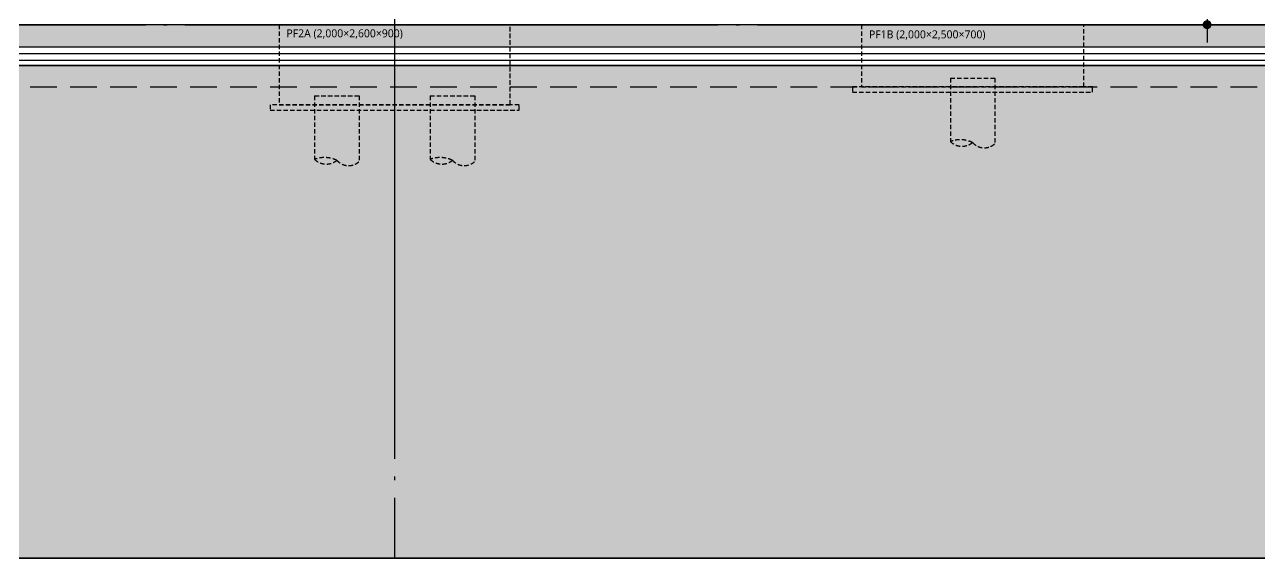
# Model space of a CAD drawing. Header units: millimetres. Extents: x 0 to 672800, y 0 to 118800.
# Drawn here: x 82339 to 96224, y 20444 to 26444 of the extents above; entities that cross this region are included whole.
import ezdxf
from ezdxf.enums import TextEntityAlignment as Align

# ---------------------------------------------------------------- set-up
doc = ezdxf.new("R2010")
doc.units = ezdxf.units.MM
doc.header["$LTSCALE"] = 200
for name, pattern in [('CEN-GAUN', [32.2, 30, -1, 0.2, -1]), ('CONTINOUS', [0]), ('HID1-GAUN', [2.25, 1.5, -0.75]), ('HIDDEN', [0.375, 0.25, -0.125])]:
    doc.linetypes.add(name, pattern=pattern)
doc.layers.get('DEFPOINTS').update_dxf_attribs({"color": 137})
for name, color, linetype in [('01단열재', 252, 'Continuous'), ('0파일', 251, 'HIDDEN'), ('5기초', 5, 'HIDDEN'), ('5기초버림콘크리트', 251, 'HIDDEN'), ('5버림콘크리트', 5, 'CONTINOUS'), ('A-CON', 2, 'Continuous'), ('CEN', 1, 'CEN-GAUN'), ('FUR', 8, 'HIDDEN'), ('HAT-254', 254, 'Continuous'), ('S-253', 252, 'Continuous'), ('SOL-253', 253, 'Continuous')]:
    doc.layers.add(name, color=color, linetype=linetype)
doc.layers.add('check', color=61, linetype='Continuous', plot=False)
doc.styles.add('맑은고딕', font='malgun.ttf')
doc.styles.add('스타일1', font='malgun.ttf')
doc.linetypes.add('INSUL50', pattern='A,0.00254,-2.54,[134,ltypeshp.shx,S=6.25,R=0,X=-2.54,Y=0],-19.92,[134,ltypeshp.shx,S=6.25,R=180,X=2.54,Y=0],-2.54', length=25.00254)
doc.dimstyles.new('CJAK', dxfattribs={"dimscale": 200, "dimtxt": 1.2, "dimasz": 0.5, "dimexe": 2, "dimexo": 3, "dimgap": 0.5, "dimtad": 1, "dimdec": 0, "dimzin": 1, "dimdsep": 46, "dimlunit": 6, "dimtxsty": '맑은고딕', "dimblk": 'CJDOT', "dimcen": 0.09, "dimdle": 1, "dimclrd": 256, "dimclre": 256, "dimclrt": 256, "dimadec": 0, "dimazin": 0, "dimtfac": 1, "dimtdec": 0, "dimtix": 1, "dimtmove": 2, "dimatfit": 3, "dimldrblk": 'CJDOT', "dimfxl": 1, "dimtolj": 1, "dimtzin": 1, "dimarcsym": 0})

# ---------------------------------------------------------------- blocks, each defined once
blk = doc.blocks.new('CJDOT')
blk.add_line((-2, 0), (2, 0))
at = {"const_width": 0.5}
blk.add_lwpolyline([(-0.25, 0, 1), (0.25, 0, 1)], format="xyb", close=True, dxfattribs=at)
blk = doc.blocks.new('*D341')
at = {"layer": 'check', "lineweight": -2, "transparency": 16777216}
for p, q in [((94314, 29444), (96037, 29444)), ((95637, 26544), (95637, 29344)), ((94314, 26444), (96037, 26444))]:
    blk.add_line(p, q, dxfattribs=at)
at = {"layer": 'DEFPOINTS', "color": 0, "transparency": 16777216}
for p in [(93714, 29444), (95637, 29444), (93714, 26444)]:
    blk.add_point(p, dxfattribs=at)
at = {"layer": 'check', "lineweight": -2, "transparency": 16777216, "xscale": 100, "yscale": 100, "zscale": 100}
for p, rotation in [((95637, 29444), 90), ((95637, 26444), 270)]:
    blk.add_blockref('CJDOT', p, dxfattribs=dict(at, rotation=rotation))
at = {"layer": 'check', "transparency": 16777216, "insert": (95393, 27944), "char_height": 240, "attachment_point": 5, "rotation": 90, "style": '맑은고딕'}
blk.add_mtext('\\A1;3,000', dxfattribs=at)
blk = doc.blocks.new('pile(500)-section')
at = {"layer": '0파일'}
for p, q in [((-250, 0), (-250, -714)), ((-250, 0), (250, 0)), ((250, 0), (250, -739))]:
    blk.add_line(p, q, dxfattribs=at)
for points in [[(-250, -714, -0.201908), (0, -725, 0.417045), (250, -739)], [(-250, -714, 0.379922), (0, -725)]]:
    blk.add_lwpolyline(points, format="xyb", dxfattribs=at)
blk = doc.blocks.new('S-PF2A-S2')
at = {"layer": '5기초'}
blk.add_lwpolyline([(-1300, -900), (1300, -900), (1300, 0), (-1300, 0)], close=True, dxfattribs=at)
at = {"layer": '5기초버림콘크리트'}
blk.add_lwpolyline([(1300, -900), (-1400, -900), (-1400, -960), (1400, -960), (1400, -900), (1300, -900)], dxfattribs=at)
at = {"layer": '0파일'}
for p in [(-650, -800), (650, -800)]:
    blk.add_blockref('pile(500)-section', p, dxfattribs=at)
at = {"layer": 'DEFPOINTS', "style": '스타일1'}
blk.add_text('PF2A (2,000×2,600×900)', height=90, dxfattribs=at).set_placement((-1217, -97), align=Align.MIDDLE_LEFT)
blk = doc.blocks.new('PF1B 2')
at = {"layer": '5기초'}
blk.add_lwpolyline([(43124, 62969), (43124, 62269), (45624, 62269), (45624, 62969)], close=True, dxfattribs=at)
at = {"layer": '5기초버림콘크리트'}
blk.add_lwpolyline([(45624, 62269), (43024, 62269), (43024, 62209), (45724, 62209), (45724, 62269), (45624, 62269)], dxfattribs=at)
at = {"layer": '0파일'}
blk.add_blockref('pile(500)-section', (44374, 62369), dxfattribs=at)
at = {"layer": 'DEFPOINTS', "style": '스타일1'}
blk.add_text('PF1B (2,000×2,500×700)', height=90, dxfattribs=at).set_placement((43864, 62860), align=Align.MIDDLE_CENTER)

msp = doc.modelspace()

# ---------------------------------------------------------------- hatches: boundary and pattern name
at = {"layer": 'HAT-254'}
h = msp.add_hatch(color=256, dxfattribs=at)
h.dxf.hatch_style = 1
h.paths.add_polyline_path([(99800, 26193.6), (99800, 26443.6), (56065, 26443.6), (56065, 26193.6), (56200, 26193.6), (56200, 25743.6), (56600, 25743.6), (56600, 26193.6), (99400, 26193.6), (99400, 25743.6), (99800, 25743.6)])
at = {"layer": 'SOL-253'}
h = msp.add_hatch(color=256, dxfattribs=at)
h.dxf.hatch_style = 1
h.paths.add_polyline_path([(110500, 26243.6), (100500, 26243.6), (100500, 25543.6), (100550, 25543.6), (100550, 25393.6), (99750, 25393.4), (99750, 25533.6), (99250, 25533.6), (99150, 25533.6), (99150, 25593.6), (99250, 25593.6), (99250, 25983.6), (56750, 25983.6), (56750, 25593.6), (56850, 25593.6), (56850, 25533.6), (56250, 25533.6), (56250, 25493.6), (55450, 25493.6), (55450, 25643.6), (55500, 25643.6), (55500, 26343.6), (53265, 26343.6), (53265, 26093.6), (53315, 26093.6), (53315, 25843.6), (53015, 25843.6), (53015, 26093.6), (53065, 26093.6), (53065, 26243.6), (45500, 26243.6), (45500, 20443.6), (110500, 20443.6)])

# ---------------------------------------------------------------- linework, layer by layer
at = {"layer": '01단열재', "linetype": 'INSUL50', "ltscale": 0.015}
msp.add_lwpolyline([(56600, 26118.6), (99400, 26118.6)], dxfattribs=at)
at = {"layer": '5버림콘크리트'}
msp.add_lwpolyline([(99250, 25983.6), (56750, 25983.6), (56750, 26043.6), (99249.5, 26043.6), (99249.5, 25983.6)], dxfattribs=at)
at = {"layer": 'A-CON'}
msp.add_lwpolyline([(99800, 26193.6), (99800, 26443.6), (56065, 26443.6), (56065, 26193.6), (56200, 26193.6), (56200, 25743.6), (56600, 25743.6), (56600, 26193.6), (99400, 26193.6), (99400, 25743.6), (99800, 25743.6), (99800, 26193.6)], close=True, dxfattribs=at)
at = {"layer": 'CEN'}
for p, q in [((86500, 40443.6), (86500, 20443.6)), ((45500, 26443.6), (110500, 26443.6))]:
    msp.add_line(p, q, dxfattribs=at)
at = {"layer": 'DEFPOINTS'}
msp.add_lwpolyline([(45500, 40443.6), (45500, 20443.6), (110500, 20443.6), (110500, 40443.6)], close=True, dxfattribs=at)
at = {"layer": 'FUR', "linetype": 'HID1-GAUN'}
msp.add_line((56750, 25743.6), (99400, 25743.6), dxfattribs=at)
at = {"layer": 'SOL-253'}
for points in [[(100500, 26243.6), (110500, 26243.6), (110500, 20443.6), (45500, 20443.6)], [(56750, 25983.6), (99250, 25983.6), (99250, 25593.6), (99150, 25593.6), (99150, 25533.6), (99750, 25533.6), (99750, 25393.6), (100550, 25393.6), (100550, 25543.6), (100500, 25543.6), (100500, 26243.6)]]:
    msp.add_lwpolyline(points, dxfattribs=at)

# ---------------------------------------------------------------- block references
at = {"layer": 'S-253'}
for name, p in [('S-PF2A-S2', (86500, 26443.6)), ('PF1B 2', (48625.6, -36525.1))]:
    msp.add_blockref(name, p, dxfattribs=at)

# ---------------------------------------------------------------- dimensions: what is measured, and where the dimension line sits
at = {"layer": 'check'}
dim = msp.add_linear_dim(base=(95636.7, 29443.6), p1=(93714.5, 26443.6), p2=(93714.5, 29443.6), angle=90, dimstyle='CJAK', dxfattribs=at)
dim.commit()
dim.dimension.update_dxf_attribs({"geometry": '*D341', "text_midpoint": (95392.5, 27943.6)})

doc.saveas('drawing.dxf')
